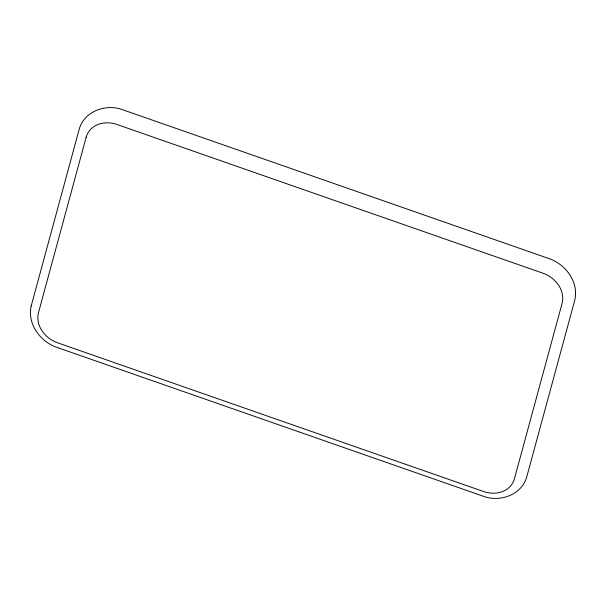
<?xml version="1.0" encoding="UTF-8"?>
<svg xmlns="http://www.w3.org/2000/svg" width="606" height="606" viewBox="0 0 606 606"><rect width="100%" height="100%" fill="white"/><g stroke="black" fill="none" stroke-linecap="round" stroke-linejoin="round"><path stroke-width="0.91" d="M31.148 306.144C27.164 323.93 40.178 341.489 56.608 347.268L483.482 496.306C499.776 502.427 521.213 495.026 526.561 477.581L574.488 301.25C579.541 283.138 566.277 264.617 549.392 258.732L122.518 109.694C106.224 103.573 84.787 110.974 79.439 128.419L31.148 306.144M86.143 137.304L38.511 312.56A26.702 22.142 28.4 0 0 57.729 342.852L483.512 491.504A26.702 22.142 28.4 0 0 514.441 478.717L562.073 303.462A26.702 22.142 28.4 0 0 542.855 273.17L117.064 124.518A26.702 22.142 28.4 0 0 86.143 137.304"/></g></svg>
